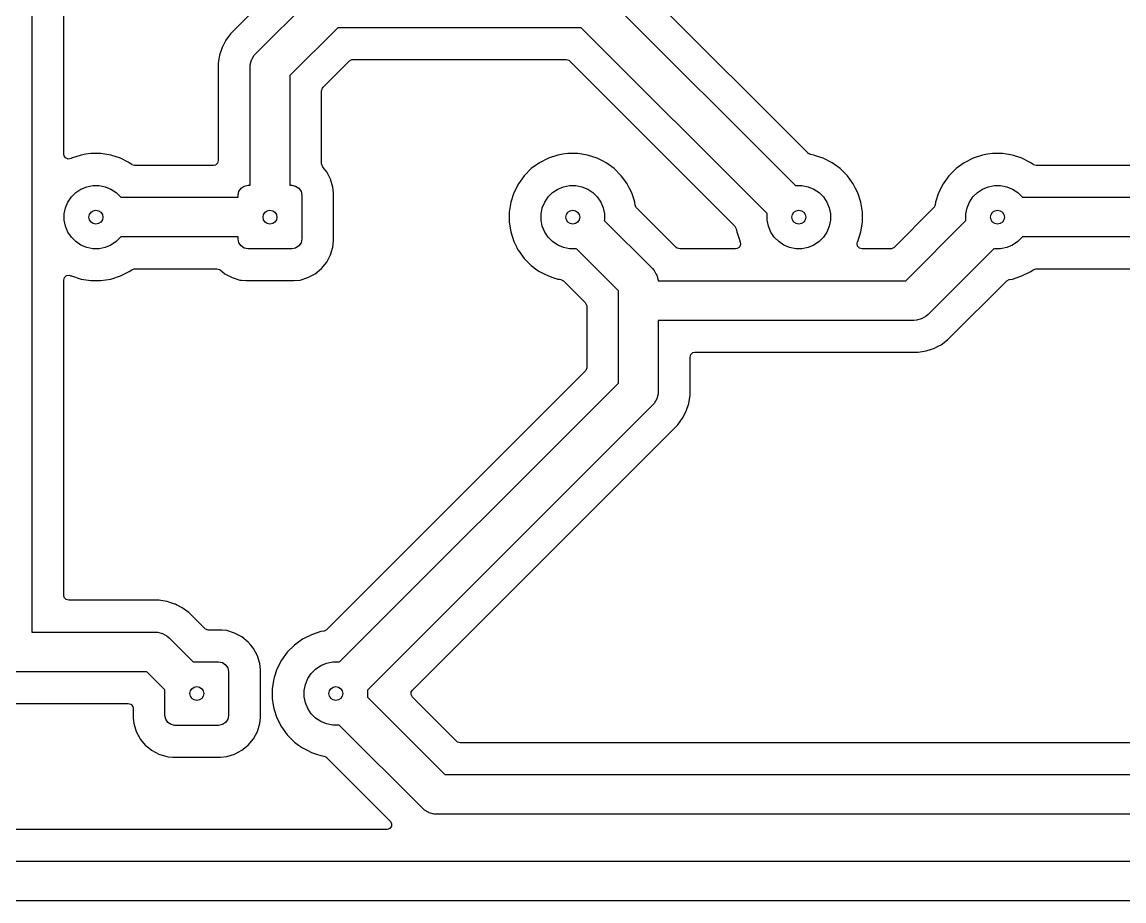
# Model space of a CAD drawing. Extents: x 20 to 124, y -124 to -20.
# Drawn here: x 61.31 to 89.05, y -102.19 to -80.06 of the extents above; entities that cross this region are included whole.
import ezdxf

# ---------------------------------------------------------------- set-up
doc = ezdxf.new("R2010")
doc.units = 0
doc.layers.add('BLACK', color=7, linetype='CONTINUOUS')
doc.layers.add('WHITE', color=7, linetype='CONTINUOUS')

msp = doc.modelspace()

# ---------------------------------------------------------------- linework, layer by layer
at = {"layer": 'BLACK', "linetype": 'CONTINUOUS'}
for p, q in [((81.095308, -83.362223), (76.442821, -78.709736)), ((67.714981, -79.199334), (66.561936, -80.352378)), ((61.5642, -79.530006), (61.5642, -95.42)), ((67.200347, -80.846047), (68.5518, -79.494593)), ((75.949153, -79.348147), (80.776622, -84.175615)), ((62.3647, -83.383675), (62.3647, -79.912946)), ((66.561936, -80.352378), (66.441611, -80.51799)), ((69.258907, -80.2017), (68.0539, -81.406706)), ((75.388494, -80.2017), (69.258907, -80.2017)), ((80.069515, -84.882722), (75.388494, -80.2017)), ((66.348678, -80.700383), (66.285423, -80.895061)), ((66.436451, -80.52812), (66.348678, -80.700383)), ((66.441611, -80.51799), (66.43645, -80.528119)), ((66.43645, -80.528119), (66.436451, -80.52812)), ((66.285423, -80.895064), (66.2534, -81.097248)), ((66.285423, -80.895061), (66.285423, -80.895064)), ((67.095458, -81.0022), (67.157223, -80.895219)), ((67.157223, -80.895219), (67.157238, -80.895203)), ((67.157238, -80.895203), (67.200347, -80.846047)), ((66.2534, -81.097248), (66.2534, -83.5455)), ((67.0539, -81.1996), (67.058177, -81.134352)), ((67.0539, -84.17), (67.0539, -81.1996)), ((67.058177, -81.134337), (67.09196, -81.008258)), ((67.058177, -81.134352), (67.058177, -81.134337)), ((67.09196, -81.008258), (67.095458, -81.0022)), ((68.890719, -81.701966), (69.554166, -81.038519)), ((69.554166, -81.038519), (69.615489, -81.005034)), ((69.615489, -81.005034), (69.641847, -81.0022)), ((69.641847, -81.0022), (75.005553, -81.0022)), ((75.005553, -81.0022), (75.072592, -81.021885)), ((75.072592, -81.021885), (75.093234, -81.038519)), ((75.093234, -81.038519), (79.256123, -85.201408)), ((68.0539, -81.406706), (68.0539, -84.17)), ((68.8544, -81.789647), (68.874085, -81.722608)), ((68.8544, -83.634205), (68.8544, -81.789647)), ((68.874085, -81.722608), (68.890719, -81.701966)), ((62.371328, -83.423672), (62.3647, -83.383675)), ((62.411584, -83.480779), (62.371328, -83.423672)), ((62.799114, -83.40891), (62.559513, -83.486761)), ((62.923526, -83.389205), (62.799114, -83.40891)), ((63.047938, -83.3695), (62.923526, -83.389205)), ((63.299862, -83.3695), (63.047938, -83.3695)), ((63.548679, -83.408909), (63.299862, -83.3695)), ((63.548685, -83.40891), (63.548679, -83.408909)), ((63.788283, -83.48676), (63.548685, -83.40891)), ((74.799114, -83.40891), (74.559516, -83.48676)), ((74.923526, -83.389205), (74.799114, -83.40891)), ((75.047938, -83.3695), (74.923526, -83.389205)), ((75.299862, -83.3695), (75.047938, -83.3695)), ((75.548679, -83.408909), (75.299862, -83.3695)), ((75.548685, -83.40891), (75.548679, -83.408909)), ((75.788283, -83.48676), (75.548685, -83.40891)), ((81.100455, -83.367085), (81.095308, -83.362223)), ((81.163589, -83.397015), (81.100455, -83.367085)), ((81.238683, -83.408909), (81.163589, -83.397015)), ((81.284118, -83.423672), (81.238683, -83.408909)), ((81.478279, -83.486759), (81.284118, -83.423672)), ((85.489114, -83.40891), (85.249516, -83.48676)), ((85.613526, -83.389205), (85.489114, -83.40891)), ((85.737938, -83.3695), (85.613526, -83.389205)), ((85.989862, -83.3695), (85.737938, -83.3695)), ((86.238679, -83.408909), (85.989862, -83.3695)), ((86.238685, -83.40891), (86.238679, -83.408909)), ((86.478283, -83.48676), (86.238685, -83.40891)), ((62.476324, -83.507056), (62.411584, -83.480779)), ((62.544994, -83.49416), (62.476324, -83.507056)), ((62.559513, -83.486761), (62.544994, -83.49416)), ((63.9831, -83.586025), (63.788283, -83.48676)), ((64.012745, -83.60113), (63.9831, -83.586025)), ((64.074262, -83.645824), (64.012745, -83.60113)), ((64.080099, -83.649815), (64.074262, -83.645824)), ((64.147138, -83.6695), (64.080099, -83.649815)), ((66.1294, -83.6695), (64.147138, -83.6695)), ((66.180911, -83.658294), (66.1294, -83.6695)), ((66.233715, -83.612539), (66.180911, -83.658294)), ((66.2534, -83.5455), (66.233715, -83.612539)), ((68.855234, -83.648559), (68.8544, -83.634205)), ((68.882546, -83.712869), (68.855234, -83.648559)), ((68.981585, -83.83355), (68.882546, -83.712869)), ((74.131245, -83.749205), (73.953105, -83.927345)), ((74.13125, -83.749201), (74.131245, -83.749205)), ((74.335051, -83.601132), (74.13125, -83.749201)), ((74.559516, -83.48676), (74.335051, -83.601132)), ((75.903565, -83.5455), (75.788283, -83.48676)), ((76.012745, -83.60113), (75.903565, -83.5455)), ((76.012747, -83.601131), (76.012745, -83.60113)), ((76.012748, -83.601132), (76.012747, -83.601131)), ((76.216549, -83.749201), (76.012748, -83.601132)), ((76.216554, -83.749205), (76.216549, -83.749201)), ((76.394694, -83.927345), (76.216554, -83.749205)), ((81.702745, -83.60113), (81.478279, -83.486759)), ((81.702747, -83.601131), (81.702745, -83.60113)), ((81.702748, -83.601132), (81.702747, -83.601131)), ((81.906549, -83.749201), (81.702748, -83.601132)), ((81.906554, -83.749205), (81.906549, -83.749201)), ((82.084694, -83.927345), (81.906554, -83.749205)), ((84.821245, -83.749205), (84.643105, -83.927345)), ((84.82125, -83.749201), (84.821245, -83.749205)), ((85.025051, -83.601132), (84.82125, -83.749201)), ((85.249516, -83.48676), (85.025051, -83.601132)), ((86.6731, -83.586025), (86.478283, -83.48676)), ((86.702745, -83.60113), (86.6731, -83.586025)), ((86.764262, -83.645824), (86.702745, -83.60113)), ((86.770099, -83.649815), (86.764262, -83.645824)), ((86.837138, -83.6695), (86.770099, -83.649815)), ((100.313853, -83.6695), (86.837138, -83.6695)), ((68.981587, -83.833553), (68.981585, -83.83355)), ((68.981588, -83.833555), (68.981587, -83.833553)), ((69.07913, -84.016041), (68.981588, -83.833555)), ((69.07913, -84.016043), (69.07913, -84.016041)), ((69.079132, -84.016046), (69.07913, -84.016043)), ((69.1392, -84.214066), (69.079132, -84.016046)), ((73.953101, -83.92735), (73.805032, -84.131151)), ((73.953105, -83.927345), (73.953101, -83.92735)), ((76.394698, -83.92735), (76.394694, -83.927345)), ((76.459135, -84.016041), (76.394698, -83.92735)), ((76.54277, -84.131155), (76.459135, -84.016041)), ((82.084698, -83.92735), (82.084694, -83.927345)), ((82.149135, -84.016041), (82.084698, -83.92735)), ((82.23277, -84.131155), (82.149135, -84.016041)), ((84.643101, -83.92735), (84.495032, -84.131151)), ((84.643105, -83.927345), (84.643101, -83.92735)), ((62.666385, -84.351592), (62.796783, -84.264463)), ((62.796783, -84.264463), (62.941672, -84.204448)), ((62.941672, -84.204448), (63.095486, -84.173852)), ((63.095486, -84.173852), (63.252314, -84.173852)), ((63.252314, -84.173852), (63.406128, -84.204448)), ((63.406128, -84.204448), (63.551017, -84.264463)), ((63.551017, -84.264463), (63.681415, -84.351592)), ((66.77293, -84.324329), (66.827123, -84.243223)), ((66.827123, -84.243223), (66.908229, -84.18903)), ((66.908229, -84.18903), (67.0039, -84.17)), ((67.0039, -84.17), (67.0539, -84.17)), ((68.0539, -84.17), (68.1039, -84.17)), ((68.1039, -84.17), (68.199571, -84.18903)), ((68.199571, -84.18903), (68.280677, -84.243223)), ((68.280677, -84.243223), (68.33487, -84.324329)), ((69.1544, -84.368392), (69.1392, -84.214066)), ((73.805032, -84.131151), (73.69066, -84.355616)), ((74.666385, -84.351592), (74.796783, -84.264463)), ((74.796783, -84.264463), (74.941672, -84.204448)), ((74.941672, -84.204448), (75.095486, -84.173852)), ((75.095486, -84.173852), (75.252314, -84.173852)), ((75.252314, -84.173852), (75.406128, -84.204448)), ((75.406128, -84.204448), (75.551017, -84.264463)), ((75.551017, -84.264463), (75.681415, -84.351592)), ((76.601707, -84.246825), (76.54277, -84.131155)), ((76.657139, -84.355616), (76.601707, -84.246825)), ((80.776622, -84.175615), (80.785486, -84.173852)), ((80.785486, -84.173852), (80.942314, -84.173852)), ((80.942314, -84.173852), (81.096128, -84.204448)), ((81.096128, -84.204448), (81.241017, -84.264463)), ((81.241017, -84.264463), (81.371415, -84.351592)), ((82.291707, -84.246825), (82.23277, -84.131155)), ((82.347139, -84.355616), (82.291707, -84.246825)), ((84.495032, -84.131151), (84.38066, -84.355618)), ((85.356385, -84.351592), (85.486783, -84.264463)), ((85.486783, -84.264463), (85.631672, -84.204448)), ((85.631672, -84.204448), (85.785486, -84.173852)), ((85.785486, -84.173852), (85.942314, -84.173852)), ((85.942314, -84.173852), (86.096128, -84.204448)), ((86.096128, -84.204448), (86.241017, -84.264463)), ((86.241017, -84.264463), (86.371415, -84.351592)), ((62.468363, -84.592883), (62.555492, -84.462485)), ((62.555492, -84.462485), (62.666385, -84.351592)), ((63.681415, -84.351592), (63.792308, -84.462485)), ((63.792308, -84.462485), (63.797329, -84.47)), ((63.797329, -84.47), (66.7539, -84.47)), ((66.7539, -84.42), (66.77293, -84.324329)), ((66.7539, -84.47), (66.7539, -84.42)), ((68.33487, -84.324329), (68.3539, -84.42)), ((68.3539, -84.42), (68.3539, -85.52)), ((69.1544, -85.571608), (69.1544, -84.368392)), ((73.69066, -84.355616), (73.61281, -84.595214)), ((74.468363, -84.592883), (74.555492, -84.462485)), ((74.555492, -84.462485), (74.666385, -84.351592)), ((75.681415, -84.351592), (75.792308, -84.462485)), ((75.792308, -84.462485), (75.879437, -84.592883)), ((76.657139, -84.355618), (76.657139, -84.355616)), ((76.657141, -84.355621), (76.657139, -84.355618)), ((76.69887, -84.484049), (76.657141, -84.355621)), ((76.73499, -84.595214), (76.69887, -84.484049)), ((81.371415, -84.351592), (81.482308, -84.462485)), ((81.482308, -84.462485), (81.569437, -84.592883)), ((82.347139, -84.355618), (82.347139, -84.355616)), ((82.347141, -84.355621), (82.347139, -84.355618)), ((82.42499, -84.595215), (82.347141, -84.355621)), ((84.38066, -84.355618), (84.302809, -84.595216)), ((85.158363, -84.592883), (85.245492, -84.462485)), ((85.245492, -84.462485), (85.356385, -84.351592)), ((86.371415, -84.351592), (86.482308, -84.462485)), ((86.482308, -84.462485), (86.487329, -84.47)), ((86.487329, -84.47), (100.696794, -84.47)), ((62.377752, -84.891586), (62.408348, -84.737772)), ((62.408348, -84.737772), (62.468363, -84.592883)), ((73.61281, -84.595214), (73.5734, -84.844038)), ((73.5734, -84.844038), (73.5734, -85.095961)), ((74.377752, -84.891586), (74.408348, -84.737772)), ((74.408348, -84.737772), (74.468363, -84.592883)), ((75.879437, -84.592883), (75.939452, -84.737772)), ((75.939452, -84.737772), (75.970048, -84.891586)), ((76.746883, -84.670306), (76.73499, -84.595214)), ((76.74819, -84.677267), (76.746883, -84.670306)), ((76.781675, -84.73859), (76.74819, -84.677267)), ((77.777966, -85.734881), (76.781675, -84.73859)), ((81.569437, -84.592883), (81.629452, -84.737772)), ((81.629452, -84.737772), (81.660048, -84.891586)), ((82.4644, -84.844038), (82.42499, -84.595215)), ((82.4644, -85.095962), (82.4644, -84.844038)), ((84.256123, -84.738591), (83.259834, -85.734881)), ((84.260985, -84.733444), (84.256123, -84.738591)), ((84.290915, -84.67031), (84.260985, -84.733444)), ((84.302809, -84.595216), (84.290915, -84.67031)), ((85.067752, -84.891586), (85.098348, -84.737772)), ((85.098348, -84.737772), (85.158363, -84.592883)), ((62.377752, -85.048414), (62.377752, -84.891586)), ((62.408348, -85.202228), (62.377752, -85.048414)), ((73.5734, -85.095961), (73.61281, -85.344785)), ((74.377752, -85.048414), (74.377752, -84.891586)), ((74.408348, -85.202228), (74.377752, -85.048414)), ((75.970048, -85.048414), (75.968284, -85.057278)), ((75.968284, -85.057278), (77.178853, -86.267846)), ((75.970048, -84.891586), (75.970048, -85.048414)), ((80.067752, -84.891586), (80.069515, -84.882722)), ((80.067752, -85.048414), (80.067752, -84.891586)), ((80.098348, -85.202228), (80.067752, -85.048414)), ((81.660048, -85.048414), (81.629452, -85.202228)), ((81.660048, -84.891586), (81.660048, -85.048414)), ((82.42499, -85.344785), (82.4644, -85.095962)), ((83.555094, -86.5717), (85.069515, -85.057278)), ((85.067752, -85.048414), (85.067752, -84.891586)), ((85.069515, -85.057278), (85.067752, -85.048414)), ((62.468363, -85.347117), (62.408348, -85.202228)), ((62.555492, -85.477515), (62.468363, -85.347117)), ((73.61281, -85.344785), (73.69066, -85.584383)), ((74.468363, -85.347117), (74.408348, -85.202228)), ((74.555492, -85.477515), (74.468363, -85.347117)), ((79.256123, -85.201408), (79.289608, -85.262731)), ((79.289608, -85.262731), (79.290915, -85.269689)), ((79.290915, -85.269689), (79.302809, -85.344783)), ((79.302809, -85.344783), (79.325098, -85.413381)), ((79.325098, -85.413381), (79.376509, -85.571608)), ((80.158363, -85.347117), (80.098348, -85.202228)), ((80.245492, -85.477515), (80.158363, -85.347117)), ((81.569437, -85.347117), (81.482308, -85.477515)), ((81.629452, -85.202228), (81.569437, -85.347117)), ((82.347141, -85.584379), (82.42499, -85.344785)), ((62.666385, -85.588408), (62.555492, -85.477515)), ((62.796783, -85.675537), (62.666385, -85.588408)), ((62.941672, -85.735552), (62.796783, -85.675537)), ((63.551017, -85.675537), (63.406128, -85.735552)), ((63.681415, -85.588408), (63.551017, -85.675537)), ((63.792308, -85.477515), (63.681415, -85.588408)), ((63.797329, -85.47), (63.792308, -85.477515)), ((66.7539, -85.47), (63.797329, -85.47)), ((66.7539, -85.52), (66.7539, -85.47)), ((66.77293, -85.615671), (66.7539, -85.52)), ((66.827123, -85.696777), (66.77293, -85.615671)), ((68.33487, -85.615671), (68.280677, -85.696777)), ((68.3539, -85.52), (68.33487, -85.615671)), ((69.1392, -85.725934), (69.1544, -85.571608)), ((73.69066, -85.584383), (73.769313, -85.738747)), ((74.666385, -85.588408), (74.555492, -85.477515)), ((74.796783, -85.675537), (74.666385, -85.588408)), ((74.941672, -85.735552), (74.796783, -85.675537)), ((79.39688, -85.659574), (79.370604, -85.724315)), ((79.376509, -85.571608), (79.38066, -85.584381)), ((79.38066, -85.584381), (79.383984, -85.590905)), ((79.383984, -85.590905), (79.39688, -85.659574)), ((80.356385, -85.588408), (80.245492, -85.477515)), ((80.486783, -85.675537), (80.356385, -85.588408)), ((80.631672, -85.735552), (80.486783, -85.675537)), ((81.241017, -85.675537), (81.096128, -85.735552)), ((81.371415, -85.588408), (81.241017, -85.675537)), ((81.482308, -85.477515), (81.371415, -85.588408)), ((82.331563, -85.629553), (82.343816, -85.590905)), ((82.341507, -85.698711), (82.331563, -85.629553)), ((82.343816, -85.590905), (82.347139, -85.584383)), ((82.347139, -85.584383), (82.34714, -85.584381)), ((82.34714, -85.584381), (82.347141, -85.584379)), ((86.241017, -85.675537), (86.096128, -85.735552)), ((86.371415, -85.588408), (86.241017, -85.675537)), ((86.482308, -85.477515), (86.371415, -85.588408)), ((86.487329, -85.47), (86.482308, -85.477515)), ((100.9039, -85.47), (86.487329, -85.47)), ((63.095486, -85.766148), (62.941672, -85.735552)), ((63.252314, -85.766148), (63.095486, -85.766148)), ((63.406128, -85.735552), (63.252314, -85.766148)), ((66.908229, -85.75097), (66.827123, -85.696777)), ((67.0039, -85.77), (66.908229, -85.75097)), ((68.1039, -85.77), (67.0039, -85.77)), ((68.199571, -85.75097), (68.1039, -85.77)), ((68.280677, -85.696777), (68.199571, -85.75097)), ((68.981585, -86.10645), (69.079132, -85.923954)), ((69.079132, -85.923954), (69.1392, -85.725934)), ((73.769313, -85.738747), (73.795988, -85.7911)), ((73.795988, -85.7911), (73.805032, -85.808848)), ((73.805032, -85.808848), (73.953101, -86.012649)), ((75.095486, -85.766148), (74.941672, -85.735552)), ((75.252314, -85.766148), (75.095486, -85.766148)), ((75.261178, -85.764384), (75.252314, -85.766148)), ((76.3253, -86.828506), (75.261178, -85.764384)), ((77.798608, -85.751515), (77.777966, -85.734881)), ((77.865647, -85.7712), (77.798608, -85.751515)), ((79.273499, -85.7712), (77.865647, -85.7712)), ((79.313497, -85.764572), (79.273499, -85.7712)), ((79.370604, -85.724315), (79.313497, -85.764572)), ((80.785486, -85.766148), (80.631672, -85.735552)), ((80.942314, -85.766148), (80.785486, -85.766148)), ((81.096128, -85.735552), (80.942314, -85.766148)), ((82.387262, -85.751515), (82.341507, -85.698711)), ((82.454301, -85.7712), (82.387262, -85.751515)), ((83.172153, -85.7712), (82.454301, -85.7712)), ((83.198511, -85.768366), (83.172153, -85.7712)), ((83.259834, -85.734881), (83.198511, -85.768366)), ((85.776621, -85.764384), (84.115753, -87.425253)), ((85.785486, -85.766148), (85.776621, -85.764384)), ((85.942314, -85.766148), (85.785486, -85.766148)), ((86.096128, -85.735552), (85.942314, -85.766148)), ((68.85031, -86.26641), (68.981585, -86.10645)), ((73.953101, -86.012649), (73.953105, -86.012654)), ((73.953105, -86.012654), (74.131244, -86.190793)), ((74.131244, -86.190793), (74.13125, -86.190798)), ((74.13125, -86.190798), (74.273547, -86.294182)), ((62.3647, -86.556324), (62.384385, -86.489285)), ((62.384385, -86.489285), (62.437189, -86.44353)), ((62.437189, -86.44353), (62.506347, -86.433586)), ((62.506347, -86.433586), (62.544997, -86.44584)), ((62.544997, -86.44584), (62.559521, -86.453241)), ((62.559521, -86.453241), (62.799115, -86.53109)), ((63.548685, -86.53109), (63.788279, -86.453241)), ((63.788279, -86.453241), (64.012745, -86.33887)), ((64.012745, -86.33887), (64.074253, -86.294181)), ((64.074253, -86.294181), (64.140058, -86.270702)), ((64.140058, -86.270702), (64.147138, -86.2705)), ((64.147138, -86.2705), (66.218106, -86.2705)), ((66.218106, -86.2705), (66.285145, -86.290185)), ((66.285145, -86.290185), (66.296771, -86.298647)), ((66.296771, -86.298647), (66.417446, -86.397682)), ((66.417446, -86.397682), (66.41745, -86.397685)), ((66.41745, -86.397685), (66.599946, -86.495232)), ((66.599946, -86.495232), (66.797966, -86.5553)), ((68.309834, -86.5553), (68.507854, -86.495232)), ((68.507854, -86.495232), (68.69035, -86.397685)), ((68.69035, -86.397685), (68.85031, -86.26641)), ((74.273547, -86.294182), (74.335055, -86.33887)), ((74.335055, -86.33887), (74.450486, -86.397685)), ((74.450486, -86.397685), (74.559516, -86.453239)), ((74.559516, -86.453239), (74.559518, -86.453239)), ((74.559518, -86.453239), (74.559521, -86.453241)), ((74.559521, -86.453241), (74.670453, -86.489285)), ((74.670453, -86.489285), (74.799114, -86.53109)), ((77.178853, -86.267846), (77.221968, -86.31701)), ((77.221968, -86.31701), (77.221977, -86.317019)), ((77.221977, -86.317019), (77.268549, -86.397685)), ((77.268549, -86.397685), (77.28724, -86.430058)), ((77.28724, -86.430058), (77.321023, -86.556137)), ((86.238685, -86.53109), (86.478279, -86.453241)), ((86.478279, -86.453241), (86.702745, -86.33887)), ((86.702745, -86.33887), (86.764253, -86.294181)), ((86.764253, -86.294181), (86.830058, -86.270702)), ((86.830058, -86.270702), (86.837138, -86.2705)), ((86.837138, -86.2705), (101.006251, -86.2705)), ((62.3647, -94.4955), (62.3647, -86.556324)), ((62.799115, -86.53109), (63.047938, -86.5705)), ((63.047938, -86.5705), (63.047939, -86.5705)), ((63.047939, -86.5705), (63.299861, -86.5705)), ((63.299861, -86.5705), (63.299862, -86.5705)), ((63.299862, -86.5705), (63.548685, -86.53109)), ((66.797966, -86.5553), (66.797965, -86.5553)), ((66.797965, -86.5553), (66.836547, -86.5591)), ((66.836547, -86.5591), (66.952292, -86.5705)), ((66.952292, -86.5705), (66.952295, -86.5705)), ((66.952295, -86.5705), (68.155505, -86.5705)), ((68.155505, -86.5705), (68.155508, -86.5705)), ((68.155508, -86.5705), (68.309834, -86.5553)), ((74.799114, -86.53109), (74.838339, -86.537302)), ((74.838339, -86.537302), (74.874206, -86.542983)), ((74.874206, -86.542983), (74.937341, -86.572912)), ((74.937341, -86.572912), (74.94249, -86.577775)), ((74.94249, -86.577775), (75.488481, -87.123766)), ((77.321023, -86.556137), (77.321023, -86.556152)), ((77.321023, -86.556152), (77.322042, -86.5717)), ((77.322042, -86.5717), (83.555094, -86.5717)), ((84.609419, -88.063666), (86.095309, -86.577773)), ((86.095309, -86.577773), (86.15663, -86.54429)), ((86.15663, -86.54429), (86.163549, -86.542989)), ((86.163549, -86.542989), (86.238685, -86.53109)), ((76.3253, -87.0717), (76.3253, -86.828506)), ((76.3253, -89.148793), (76.3253, -87.0717)), ((75.488481, -87.123766), (75.521966, -87.185089)), ((75.521966, -87.185089), (75.5248, -87.211447)), ((75.5248, -87.211447), (75.5248, -88.765852)), ((83.7622, -87.5717), (77.3253, -87.5717)), ((77.3253, -87.5717), (77.3253, -89.3559)), ((83.827448, -87.567423), (83.7622, -87.5717)), ((83.827463, -87.567423), (83.827448, -87.567423)), ((83.953542, -87.53364), (83.827463, -87.567423)), ((84.066581, -87.468377), (83.953542, -87.53364)), ((84.066596, -87.468361), (84.066581, -87.468377)), ((84.115753, -87.425253), (84.066596, -87.468361)), ((84.352614, -88.230453), (84.443811, -88.183987)), ((84.443811, -88.183987), (84.609419, -88.063666)), ((78.1258, -88.4962), (78.145485, -88.429161)), ((78.145485, -88.429161), (78.198289, -88.383406)), ((78.198289, -88.383406), (78.2498, -88.3722)), ((78.2498, -88.3722), (83.864551, -88.3722)), ((83.864551, -88.3722), (83.864552, -88.3722)), ((83.864552, -88.3722), (84.066735, -88.340177)), ((84.066735, -88.340177), (84.200173, -88.29682)), ((84.200173, -88.29682), (84.261419, -88.27692)), ((84.261419, -88.27692), (84.352614, -88.230453)), ((78.1258, -89.458252), (78.1258, -88.4962)), ((75.488481, -88.853533), (68.97979, -95.362223)), ((75.505115, -88.832891), (75.488481, -88.853533)), ((75.5248, -88.765852), (75.505115, -88.832891)), ((69.298478, -96.175615), (76.3253, -89.148793)), ((77.28724, -89.547242), (77.221977, -89.660281)), ((77.321023, -89.421163), (77.28724, -89.547242)), ((77.3253, -89.3559), (77.321023, -89.421147)), ((77.321023, -89.421147), (77.321023, -89.421163)), ((78.093777, -89.660434), (78.1258, -89.458252)), ((77.178853, -89.709454), (70.005584, -96.882721)), ((77.221968, -89.660289), (77.178853, -89.709454)), ((77.221977, -89.660281), (77.221968, -89.660289)), ((78.03052, -89.855119), (78.093777, -89.660434)), ((77.838495, -90.1739), (77.937587, -90.03751)), ((77.937587, -90.03751), (78.03052, -89.855119)), ((74.437604, -93.582781), (77.817266, -90.203119)), ((77.817266, -90.203119), (77.838495, -90.1739)), ((71.138066, -96.882319), (74.437604, -93.582781)), ((62.375906, -94.547011), (62.3647, -94.4955)), ((62.421661, -94.599815), (62.375906, -94.547011)), ((62.4887, -94.6195), (62.421661, -94.599815)), ((64.763551, -94.6195), (62.4887, -94.6195)), ((64.763552, -94.6195), (64.763551, -94.6195)), ((64.81042, -94.626923), (64.763552, -94.6195)), ((64.965732, -94.651522), (64.81042, -94.626923)), ((65.058547, -94.681679), (64.965732, -94.651522)), ((65.058548, -94.68168), (65.058547, -94.681679)), ((65.160419, -94.71478), (65.058548, -94.68168)), ((65.17351, -94.72145), (65.160419, -94.71478)), ((65.199184, -94.734531), (65.17351, -94.72145)), ((65.199185, -94.734532), (65.199184, -94.734531)), ((65.199188, -94.734534), (65.199185, -94.734532)), ((65.342811, -94.807713), (65.199188, -94.734534)), ((65.508419, -94.928034), (65.342811, -94.807713)), ((65.508421, -94.928036), (65.508419, -94.928034)), ((65.913566, -95.333181), (65.508421, -94.928036)), ((65.934208, -95.349815), (65.913566, -95.333181)), ((66.001247, -95.3695), (65.934208, -95.349815)), ((66.312805, -95.3695), (66.001247, -95.3695)), ((66.312808, -95.3695), (66.312805, -95.3695)), ((66.348005, -95.372966), (66.312808, -95.3695)), ((66.467134, -95.384699), (66.348005, -95.372966)), ((66.467134, -95.3847), (66.467132, -95.384699)), ((66.467132, -95.384699), (66.467134, -95.384699)), ((66.665154, -95.444768), (66.467134, -95.3847)), ((68.911509, -95.397015), (68.836417, -95.408909)), ((68.918467, -95.395708), (68.911509, -95.397015)), ((68.97979, -95.362223), (68.918467, -95.395708)), ((61.5642, -95.42), (64.6612, -95.42)), ((64.6612, -95.42), (64.726448, -95.424277)), ((64.726448, -95.424277), (64.726463, -95.424277)), ((64.726463, -95.424277), (64.852542, -95.45806)), ((64.852542, -95.45806), (64.965581, -95.523323)), ((64.965581, -95.523323), (64.965596, -95.523338)), ((64.965596, -95.523338), (65.014753, -95.566447)), ((65.014753, -95.566447), (65.618307, -96.17)), ((66.84765, -95.542315), (66.665154, -95.444768)), ((66.847653, -95.542317), (66.84765, -95.542315)), ((67.00761, -95.673589), (66.847652, -95.542317)), ((66.847652, -95.542317), (66.847653, -95.542317)), ((67.069662, -95.749201), (67.00761, -95.673589)), ((68.372351, -95.601132), (68.16855, -95.749201)), ((68.596818, -95.48676), (68.372351, -95.601132)), ((68.836417, -95.408909), (68.596818, -95.48676)), ((67.138885, -95.83355), (67.069662, -95.749201)), ((67.236432, -96.016046), (67.138885, -95.83355)), ((67.990401, -95.92735), (67.842332, -96.131151)), ((67.990405, -95.927345), (67.990401, -95.92735)), ((68.168545, -95.749205), (67.990405, -95.927345)), ((68.16855, -95.749201), (68.168545, -95.749205)), ((65.618307, -96.17), (66.2612, -96.17)), ((66.2612, -96.17), (66.356871, -96.18903)), ((66.356871, -96.18903), (66.437977, -96.243223)), ((67.2965, -96.214066), (67.236432, -96.016046)), ((67.3117, -96.368392), (67.2965, -96.214066)), ((67.842332, -96.131151), (67.72796, -96.355616)), ((68.834083, -96.264463), (68.978972, -96.204448)), ((68.978972, -96.204448), (69.132786, -96.173852)), ((69.132786, -96.173852), (69.289614, -96.173852)), ((69.289614, -96.173852), (69.298478, -96.175615)), ((64.454094, -96.42), (61.0642, -96.42)), ((64.9112, -96.877106), (64.454094, -96.42)), ((66.437977, -96.243223), (66.49217, -96.324329)), ((66.49217, -96.324329), (66.5112, -96.42)), ((66.5112, -96.42), (66.5112, -97.52)), ((67.3117, -97.571608), (67.3117, -96.368392)), ((67.72796, -96.355616), (67.658785, -96.568515)), ((68.505663, -96.592883), (68.592792, -96.462485)), ((68.592792, -96.462485), (68.703685, -96.351592)), ((68.703685, -96.351592), (68.834083, -96.264463)), ((67.65011, -96.595215), (67.6107, -96.844038)), ((67.658785, -96.568515), (67.65011, -96.595215)), ((68.415052, -96.891586), (68.445648, -96.737772)), ((68.445648, -96.737772), (68.505663, -96.592883)), ((64.9112, -97.52), (64.9112, -96.877106)), ((67.6107, -96.844038), (67.6107, -97.095962)), ((68.415052, -97.048414), (68.415052, -96.891586)), ((68.445648, -97.202228), (68.415052, -97.048414)), ((70.005584, -96.882721), (70.007348, -96.891586)), ((70.007348, -97.048414), (70.005584, -97.057278)), ((70.005584, -97.057278), (71.958307, -99.01)), ((70.007348, -96.891586), (70.007348, -97.048414)), ((71.104581, -96.996358), (71.109565, -96.926666)), ((71.138066, -97.057681), (71.104581, -96.996358)), ((71.109565, -96.926666), (71.138066, -96.882319)), ((72.253566, -98.173181), (71.138066, -97.057681)), ((60.961848, -97.2205), (63.9867, -97.2205)), ((63.9867, -97.2205), (64.053739, -97.240185)), ((64.053739, -97.240185), (64.099494, -97.292989)), ((64.099494, -97.292989), (64.1107, -97.3445)), ((67.6107, -97.095962), (67.636993, -97.261966)), ((67.636993, -97.261966), (67.65011, -97.344785)), ((68.505663, -97.347117), (68.445648, -97.202228)), ((64.1107, -97.3445), (64.1107, -97.571608)), ((64.1107, -97.571608), (64.111959, -97.584388)), ((64.111959, -97.584388), (64.125899, -97.725932)), ((64.93023, -97.615671), (64.9112, -97.52)), ((64.984423, -97.696777), (64.93023, -97.615671)), ((66.49217, -97.615671), (66.437977, -97.696777)), ((66.5112, -97.52), (66.49217, -97.615671)), ((67.2965, -97.725934), (67.3117, -97.571608)), ((67.65011, -97.344785), (67.72796, -97.584383)), ((67.72796, -97.584383), (67.842332, -97.808848)), ((68.592792, -97.477515), (68.505663, -97.347117)), ((68.703685, -97.588408), (68.592792, -97.477515)), ((68.834083, -97.675537), (68.703685, -97.588408)), ((64.125899, -97.725932), (64.15105, -97.808845)), ((64.15105, -97.808845), (64.185968, -97.923954)), ((65.065529, -97.75097), (64.984423, -97.696777)), ((65.1612, -97.77), (65.065529, -97.75097)), ((66.2612, -97.77), (65.1612, -97.77)), ((66.356871, -97.75097), (66.2612, -97.77)), ((66.437977, -97.696777), (66.356871, -97.75097)), ((67.236432, -97.923954), (67.2965, -97.725934)), ((67.842332, -97.808848), (67.990401, -98.012649)), ((68.978972, -97.735552), (68.834083, -97.675537)), ((69.132786, -97.766148), (68.978972, -97.735552)), ((69.289614, -97.766148), (69.132786, -97.766148)), ((69.298478, -97.764384), (69.289614, -97.766148)), ((71.397646, -99.863553), (69.298478, -97.764384)), ((64.185968, -97.923954), (64.283515, -98.10645)), ((64.283515, -98.10645), (64.299697, -98.126168)), ((64.299697, -98.126168), (64.414789, -98.26641)), ((67.00761, -98.26641), (67.138885, -98.10645)), ((67.138885, -98.10645), (67.236432, -97.923954)), ((67.990401, -98.012649), (67.990405, -98.012654)), ((67.990405, -98.012654), (68.168545, -98.190794)), ((64.414789, -98.26641), (64.50308, -98.338867)), ((64.50308, -98.338867), (64.57475, -98.397685)), ((64.57475, -98.397685), (64.757246, -98.495232)), ((66.665154, -98.495232), (66.84765, -98.397685)), ((66.84765, -98.397685), (67.00761, -98.26641)), ((68.168545, -98.190794), (68.16855, -98.190798)), ((68.16855, -98.190798), (68.272622, -98.26641)), ((68.272622, -98.26641), (68.372355, -98.33887)), ((68.372355, -98.33887), (68.487786, -98.397685)), ((68.487786, -98.397685), (68.596816, -98.453239)), ((72.274208, -98.189815), (72.253566, -98.173181)), ((72.341247, -98.2095), (72.274208, -98.189815)), ((104.40715, -98.2095), (72.341247, -98.2095)), ((64.757246, -98.495232), (64.955266, -98.5553)), ((64.955266, -98.5553), (64.955265, -98.5553)), ((64.955265, -98.5553), (64.993847, -98.5591)), ((64.993847, -98.5591), (65.109592, -98.5705)), ((65.109592, -98.5705), (65.109595, -98.5705)), ((65.109595, -98.5705), (66.312805, -98.5705)), ((66.312805, -98.5705), (66.312808, -98.5705)), ((66.312808, -98.5705), (66.467134, -98.5553)), ((66.467134, -98.5553), (66.665154, -98.495232)), ((68.596816, -98.453239), (68.596818, -98.453239)), ((68.596818, -98.453239), (68.596821, -98.453241)), ((68.596821, -98.453241), (68.725249, -98.49497)), ((68.725249, -98.49497), (68.836414, -98.53109)), ((68.836414, -98.53109), (68.875639, -98.537302)), ((68.875639, -98.537302), (68.911506, -98.542983)), ((68.911506, -98.542983), (68.974641, -98.572912)), ((68.974641, -98.572912), (68.97979, -98.577775)), ((68.97979, -98.577775), (70.582734, -100.180719)), ((71.958307, -99.01), (105.680626, -99.01)), ((71.44681, -99.906668), (71.397646, -99.863553)), ((71.446819, -99.906677), (71.44681, -99.906668)), ((71.554033, -99.968577), (71.446819, -99.906677)), ((71.559858, -99.97194), (71.554033, -99.968577)), ((71.685937, -100.005723), (71.559858, -99.97194)), ((71.685952, -100.005723), (71.685937, -100.005723)), ((71.7512, -100.01), (71.685952, -100.005723)), ((105.680626, -100.01), (71.7512, -100.01)), ((70.569363, -100.367667), (70.503899, -100.392084)), ((70.611235, -100.311734), (70.569363, -100.367667)), ((70.582734, -100.180719), (70.616219, -100.242042)), ((70.616219, -100.242042), (70.611235, -100.311734)), ((70.495053, -100.3924), (52.206891, -100.3924)), ((70.503899, -100.392084), (70.495053, -100.3924)), ((30.927207, -101.1929), (107.079894, -101.1929)), ((107.287, -102.1929), (30.7201, -102.1929))]:
    msp.add_line(p, q, dxfattribs=at)
at = {"layer": 'BLACK'}
for centre in [(63.1739, -84.97), (67.5539, -84.97), (75.1739, -84.97), (80.8639, -84.97), (85.8639, -84.97), (65.7112, -96.97), (69.2112, -96.97)]:
    msp.add_circle(centre, 0.175, dxfattribs=at)
at = {"layer": 'WHITE'}
for centre in [(63.1739, -84.97), (67.5539, -84.97), (75.1739, -84.97), (80.8639, -84.97), (85.8639, -84.97), (65.7112, -96.97), (69.2112, -96.97)]:
    msp.add_circle(centre, 0.175, dxfattribs=at)

doc.saveas('drawing.dxf')
